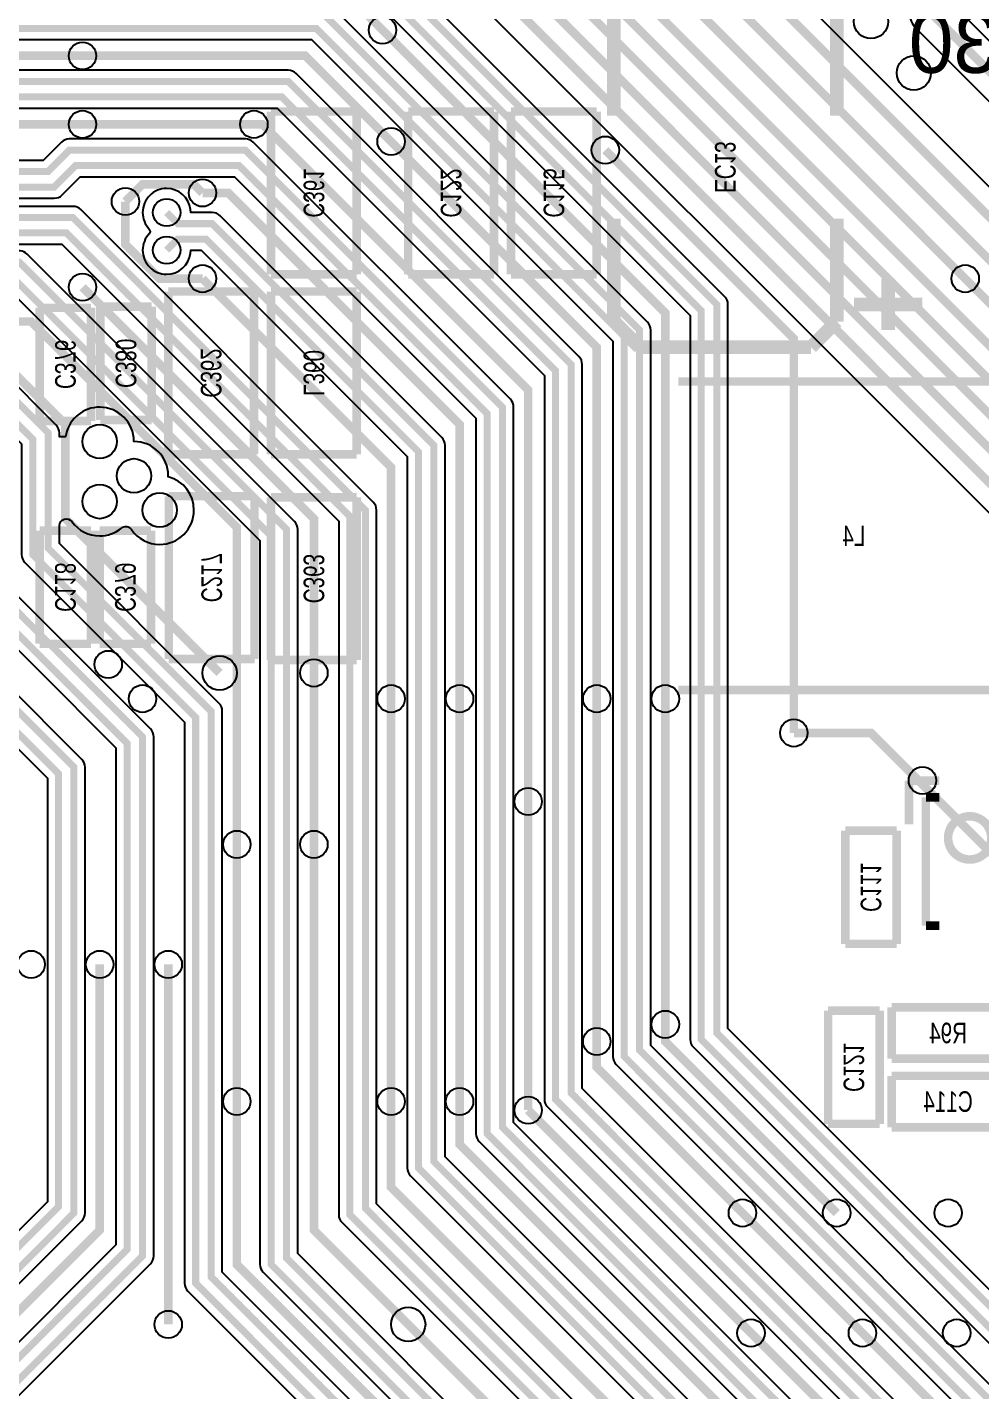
# Model space of a CAD drawing. Extents: x 208 to 378, y -7 to 113.
# Drawn here: x 264.36 to 278.49, y 47.4 to 67.61 of the extents above; entities that cross this region are included whole.
import ezdxf
from ezdxf.enums import TextEntityAlignment as Align

# ---------------------------------------------------------------- set-up
doc = ezdxf.new("R2010")
doc.units = 0
for name, color, linetype in [('ET_TOP', 80, 'CONTINUOUS'), ('PG_SILKSCREEN_BOTTOM', 142, 'CONTINUOUS'), ('RD_ASSEMBLY_BOTTOM', 212, 'CONTINUOUS'), ('RD_SILKSCREEN_BOTTOM', 33, 'CONTINUOUS'), ('VC_TOP', 43, 'CONTINUOUS')]:
    doc.layers.add(name, color=color, linetype=linetype)

msp = doc.modelspace()

# ---------------------------------------------------------------- linework, layer by layer
at = {"layer": 'ET_TOP'}
for points in [[(284.57779, 61.43879), (278.067008, 67.949572), (278.067008, 78.791562, 0.203215), (278.206708, 79.120492), (278.206708, 79.121, 1), (277.291292, 79.121), (277.291292, 79.120492, 0.203215), (277.430992, 78.791562), (277.430992, 67.818, 0.198912), (277.52421, 67.59321), (284.034992, 61.082428)], [(280.73858, 46.774608), (274.739608, 52.77358), (274.739608, 63.5, 0.198958), (274.691094, 63.617094), (269.255494, 69.052694, 0.198958)], [(280.48458, 45.631608), (273.596608, 52.51958), (273.596608, 63.119, 0.198958), (273.548094, 63.236094), (268.849094, 67.935094, 0.198958), (268.732, 67.983608), (263.50468, 67.983608, 0.198958), (263.387586, 67.935094), (262.427212, 66.97472), (261.763764, 66.97472, -0.667101), (261.692136, 67.147948), (261.991094, 67.446906), (263.085834, 68.541392), (268.975078, 68.541392), (274.179792, 63.336678), (274.179792, 52.610258, 0.198958), (274.228306, 52.493164), (280.458164, 46.263306, 0.198958)], [(279.84958, 44.615608), (272.580608, 51.88458), (272.580608, 62.611, 0.198958), (272.532094, 62.728094), (268.341094, 66.919094, 0.198958), (268.224, 66.967608), (263.922764, 66.967608, 0.198958), (263.80567, 66.919094), (263.218168, 66.331592), (262.626094, 66.331592), (262.626094, 66.415412), (262.656574, 66.428874, 0.09394), (262.707628, 66.463418), (263.667748, 67.423792), (268.568678, 67.423792), (273.036792, 62.955678), (273.036792, 52.356258, 0.198958), (273.085306, 52.239164), (280.204164, 45.120306, 0.198958)], [(279.46858, 43.472608), (271.564608, 51.37658), (271.564608, 61.976, 0.198958), (271.516094, 62.093094), (267.706094, 65.903094, 0.198958), (267.589, 65.951608), (264.979658, 65.951608, 0.198958), (264.862564, 65.903094), (264.592054, 65.632584), (259.96392, 65.632584), (259.947156, 65.649348, 0.069079), (259.910834, 65.67678), (259.884926, 65.691258), (259.884926, 65.771776), (263.38149, 65.771776, 0.198958), (263.498584, 65.82029), (264.085832, 66.407792), (268.060678, 66.407792), (272.020792, 62.447678), (272.020792, 51.721258, 0.198958), (272.069306, 51.604164), (279.569164, 44.104306, 0.198958)], [(276.316694, 43.391836), (269.532608, 50.175922), (269.532608, 60.452, 0.198958), (269.484094, 60.569094), (265.14933, 64.903858, 0.198958), (265.032236, 64.952372), (259.770626, 64.952372), (259.770626, 65.014856), (259.77596, 65.025524, 0.014932), (259.783326, 65.042034), (259.796534, 65.072768), (264.755376, 65.072768, 0.198958), (264.87247, 65.121282), (265.14298, 65.391792), (267.425678, 65.391792), (271.004792, 61.812678), (271.004792, 51.213258, 0.198958), (271.053306, 51.096164), (279.188164, 42.961306, 0.198958)], [(278.882094, 42.535094), (270.548608, 50.86858), (270.548608, 61.410342, 0.198958), (270.500094, 61.527436), (267.214604, 64.812926, 0.198958), (267.09751, 64.86144), (266.781534, 64.86144), (266.775946, 64.905636, 0.377792), (266.422632, 65.21704, 0.414214), (266.066524, 64.860932, 0.191561), (266.163806, 64.61633, -0.396451), (266.163806, 64.546734, 0.191561), (266.066524, 64.302132, 0.414214), (266.422632, 63.946024, 0.377792), (266.775946, 64.257428), (266.781534, 64.301624), (266.934188, 64.301624), (269.988792, 61.24702), (269.988792, 50.705258, 0.198958), (270.037306, 50.588164), (278.370792, 42.254678)], [(271.617694, 46.185836), (268.364208, 49.439322), (268.364208, 60.165742, 0.198958), (268.315694, 60.282836), (264.355072, 64.243458, 0.177433), (264.251694, 64.29121), (264.205212, 64.295274), (264.205212, 64.392556), (264.869168, 64.392556), (268.972792, 60.288678), (268.972792, 50.0126, 0.198958), (269.021306, 49.895506), (275.805392, 43.11142)], [(264.074656, 63.732156), (267.804392, 60.00242), (267.804392, 49.276, 0.198958), (267.852906, 49.158906), (271.106392, 45.90542)], [(270.373094, 46.033436), (267.246608, 49.159922), (267.246608, 57.473342, 0.198958), (267.198094, 57.590436), (264.833608, 59.954922), (264.833608, 60.22213, -0.728107), (265.017504, 60.281566, 0.240991), (265.43, 60.070492, 0.173033), (265.751818, 60.1853, -0.438747), (265.8999, 60.164218, 0.247237), (266.319, 59.943492, 0.414214), (266.827508, 60.452, 0.341968), (266.446254, 60.944252, 0.007744), (266.446508, 60.96, 0.413921), (265.938508, 61.468508, 0.413921), (265.43, 61.976508, 0.351061), (264.933938, 61.579252), (264.925048, 61.539628), (264.833608, 61.539628), (264.833608, 61.595, 0.198958), (264.785094, 61.712094), (263.134094, 63.363094, 0.198958)], [(262.776208, 45.88002), (266.182094, 49.285906, 0.198958), (266.230608, 49.403), (266.230608, 57.092342, 0.198958), (266.182094, 57.209436), (263.817608, 59.573922), (263.817608, 61.087, 0.198958), (263.769094, 61.204094), (262.40613, 62.567058, 0.198958), (262.289036, 62.615572), (260.902958, 62.615572, -0.667101), (260.83133, 62.7888), (260.894322, 62.851792), (262.853678, 62.851792), (264.273792, 61.431678), (264.273792, 59.7916, 0.198958), (264.322306, 59.674506), (266.686792, 57.31002), (266.686792, 48.9966, 0.198958), (266.735306, 48.879506), (269.861792, 45.75302)], [(260.109208, 46.318678), (264.150094, 50.359564, 0.198958), (264.198608, 50.476658), (264.198608, 56.261, 0.198958), (264.150094, 56.378094), (261.785608, 58.74258), (261.785608, 59.309, 0.198958), (261.737094, 59.426094), (261.16788, 59.995308, -0.599111), (261.219696, 60.166758, 0.147933), (261.34949, 60.236354), (261.708646, 60.59551, 0.107815), (261.76732, 60.686696, -0.546812), (261.934452, 60.723272), (262.292592, 60.364878), (262.292592, 58.909458, 0.198958), (262.341106, 58.792364), (264.654792, 56.478678), (264.654792, 50.201322), (260.740906, 46.287436, 0.198958)], [(263.306306, 59.293506), (265.670792, 56.92902), (265.670792, 49.566322), (262.264906, 46.160436, 0.198958)], [(261.252208, 46.00702), (265.166094, 49.920906, 0.198958), (265.214608, 50.038), (265.214608, 56.642, 0.198958), (265.166094, 56.759094), (262.852408, 59.07278)]]:
    msp.add_lwpolyline(points, format="xyb", dxfattribs=at)
for points, const_width in [([(277.749, 79.121), (277.749, 67.818), (284.353, 61.214), (284.353, 54.568344), (290.280344, 48.641), (294.64, 48.641), (299.974, 43.307), (299.974, 35.687), (298.958, 34.671)], 0.127), ([(270.637, 76.2508), (270.637, 71.501), (278.257, 63.881)], 0.127), ([(265.9888, 74.803), (266.4968, 74.295), (268.224, 74.295), (268.478, 74.041), (268.478, 73.025), (281.051, 60.452), (281.051, 55.245254), (289.179254, 47.117), (293.74846, 47.117), (298.323, 42.54246), (298.323, 33.782), (298.831, 33.274), (298.831, 30.988), (300.736, 29.083), (300.863, 29.083)], 0.127), ([(301.117, 28.321), (300.863, 28.321), (298.577, 30.607), (298.577, 33.147), (298.00042, 33.72358), (298.00042, 42.427144), (297.942, 42.485564), (297.942, 42.486072), (293.565072, 46.863), (289.073844, 46.863), (280.797, 55.139844), (280.797, 55.140098), (280.67, 55.267098), (280.67, 60.325), (267.716, 73.279), (266.573, 73.279), (266.065, 73.787), (265.9888, 73.787)], 0.127), ([(265.9888, 72.771), (266.4968, 72.263), (268.224, 72.263), (280.289, 60.198), (280.289, 55.288688), (280.543, 55.034688), (280.543, 55.034434), (288.968434, 46.609), (293.459662, 46.609), (297.688, 42.380662), (297.688, 33.655), (298.323, 33.02), (298.323, 30.353), (301.1805, 27.4955), (301.3075, 27.4955)], 0.127), ([(304.673, 25.4762), (303.6062, 26.543), (301.625, 26.543), (298.069, 30.099), (298.069, 32.766), (297.434, 33.401), (297.434, 42.275252), (293.354252, 46.355), (288.863024, 46.355), (280.289, 54.929024), (280.289, 54.929278), (279.908, 55.310278), (279.908, 60.071), (269.24, 70.739), (268.224, 70.739), (267.716, 71.247), (266.573, 71.247), (266.065, 71.755), (265.9888, 71.755)], 0.127), ([(265.9888, 70.739), (266.4968, 70.231), (269.24, 70.231), (279.527, 59.944), (279.527, 55.245), (288.671, 46.101), (293.248842, 46.101), (297.18, 42.169842), (297.18, 33.274), (297.815, 32.639), (297.815, 29.845), (301.498, 26.162), (301.7012, 26.162), (302.387, 25.4762)], 0.127), ([(272.415, 70.358), (281.94, 60.833), (281.94, 55.88), (289.941, 47.879), (294.259, 47.879), (299.339, 42.799), (299.339, 36.576), (298.958, 36.195)], 0.127), ([(273.431, 69.977), (282.321, 61.087), (282.321, 56.007), (290.068, 48.26), (294.386, 48.26), (299.593, 43.053), (299.593, 36.068), (298.958, 35.433)], 0.127), ([(295.783, 40.605964), (295.783, 42.233342), (293.845742, 44.1706), (290.797742, 44.1706), (289.654742, 45.3136), (287.9344, 45.3136), (286.639, 46.609), (280.67, 46.609), (274.574, 52.705), (274.574, 63.5), (269.1384, 68.9356), (262.922512, 68.9356), (261.550658, 67.564), (261.399274, 67.41287), (259.908294, 67.41287), (259.899912, 67.420998), (258.515612, 67.420998), (258.204716, 67.110102), (258.204462, 67.110102)], 0.10414), ([(280.575258, 46.3804), (274.3454, 52.610258), (274.3454, 63.405258), (269.043658, 68.707), (263.017254, 68.707), (261.874, 67.564), (261.48411, 67.17411), (258.91871, 67.17411), (258.854702, 67.110102)], 0.10414), ([(269.621, 67.564), (268.986, 68.199), (265.176, 68.199)], 0.127), ([(293.243, 40.605964), (293.243, 42.233342), (292.550342, 42.926), (289.941, 42.926), (288.6964, 44.1706), (287.495742, 44.1706), (286.200342, 45.466), (280.416, 45.466), (273.431, 52.451), (273.431, 63.119), (268.732, 67.818), (263.50468, 67.818), (262.495792, 66.809112), (259.95757, 66.809112), (259.956808, 66.809874), (259.81152, 66.809874), (259.809996, 66.811398), (259.205984, 66.811398), (258.854702, 66.460116)], 0.10414), ([(280.321258, 45.2374), (273.2024, 52.356258), (273.2024, 63.024258), (268.637258, 67.5894), (263.599168, 67.5894), (262.590534, 66.580512), (259.944616, 66.580512), (259.943854, 66.580004), (259.624322, 66.580004), (259.504688, 66.460116)], 0.10414), ([(273.812, 57.658), (273.812, 63.373), (269.621, 67.564)], 0.127), ([(263.093708, 66.552318), (263.72439, 67.183), (265.176, 67.183)], 0.127), ([(265.176, 67.183), (268.478, 67.183), (269.748, 65.913)], 0.127), ([(289.052, 40.605964), (289.052, 42.233342), (288.257742, 43.0276), (286.987742, 43.0276), (285.565342, 44.45), (279.781, 44.45), (272.415, 51.816), (272.415, 62.611), (268.224, 66.802), (263.922764, 66.802), (263.286748, 66.165984), (259.988304, 66.165984), (259.979668, 66.174366), (259.95884, 66.153284), (258.54787, 66.153284), (258.204716, 65.81013), (258.204462, 65.81013)], 0.10414), ([(287.782, 40.605964), (287.782, 41.656), (287.909, 41.783), (288.71926, 41.783), (288.8234, 41.88714), (288.8234, 42.1386), (288.163, 42.799), (287.931098, 42.799), (287.677098, 42.545), (287.468818, 42.545), (287.214818, 42.799), (286.893, 42.799), (285.4706, 44.2214), (279.686258, 44.2214), (272.1864, 51.721258), (272.1864, 62.516258), (268.129258, 66.5734), (264.017252, 66.5734), (263.38149, 65.937384), (258.981956, 65.937384), (258.854702, 65.81013)], 0.10414), ([(265.176, 66.167), (264.131806, 66.167), (263.87171, 65.906904)], 0.127), ([(265.176, 66.167), (267.716, 66.167)], 0.127), ([(271.78, 56.134), (271.78, 62.23), (267.843, 66.167), (267.716, 66.167)], 0.127), ([(269.748, 65.913), (272.796, 62.865), (272.796, 57.658)], 0.127), ([(286.512, 40.605964), (286.512, 41.7576), (286.4739, 41.7957), (286.4739, 41.890442), (285.057342, 43.307), (279.4, 43.307), (271.399, 51.308), (271.399, 61.976), (267.589, 65.786), (264.979658, 65.786), (264.660634, 65.466976), (259.895086, 65.466976), (259.829808, 65.532508), (259.226812, 65.532508), (258.854702, 65.160144)], 0.10414), ([(272.923, 65.786), (275.717, 62.992), (275.717, 57.15)], 0.127), ([(285.242, 40.605964), (285.242, 41.656), (285.369, 41.783), (285.75, 41.783), (285.91764, 41.61536), (286.06496, 41.61536), (286.17164, 41.72204), (286.17164, 41.86936), (285.529274, 42.511726), (285.275274, 42.511726), (285.107634, 42.679366), (285.107634, 42.933366), (284.9626, 43.0784), (279.305258, 43.0784), (271.1704, 51.213258), (271.1704, 61.881258), (267.494258, 65.5574), (265.0744, 65.5574), (264.755376, 65.238376), (259.58292, 65.238376), (259.504688, 65.160144)], 0.10414), ([(266.954, 65.151), (266.827, 65.278), (266.065, 65.278), (265.811, 65.024)], 0.127), ([(265.811, 65.024), (265.811, 64.389), (266.319, 63.881), (266.954, 63.881)], 0.127), ([(266.954, 65.151), (267.335, 65.151), (270.764, 61.722), (270.764, 57.658)], 0.127), ([(279.527, 40.605964), (279.527, 41.656), (279.4, 41.783), (279.146, 41.783), (278.765, 42.164), (278.765, 42.418), (270.383, 50.8), (270.383, 61.410342), (267.09751, 64.695832), (266.587732, 64.695832), (266.422632, 64.860932)], 0.10414), ([(276.987, 40.605964), (276.987, 41.545002), (276.749002, 41.783), (276.30374, 41.783), (276.1996, 41.88714), (276.1996, 43.274742), (269.367, 50.107342), (269.367, 60.452), (265.032236, 64.786764), (259.78104, 64.786764), (259.504688, 64.510158)], 0.10414), ([(275.717, 40.605964), (275.717, 41.275), (275.971, 41.529), (275.971, 43.18), (269.1384, 50.0126), (269.1384, 60.357258), (264.937748, 64.558164), (259.987542, 64.558164), (259.882894, 64.453262), (259.628894, 64.199262), (259.165344, 64.199262), (258.854702, 64.510158)], 0.10414), ([(266.422632, 64.302132), (266.587732, 64.467232), (267.002768, 64.467232), (270.1544, 61.3156), (270.1544, 50.705258), (278.5364, 42.323258), (278.5364, 41.5544), (278.257, 41.275), (278.257, 40.605964)], 0.10414), ([(272.288, 40.605964), (272.288, 41.656), (272.161, 41.783), (271.653, 41.783), (271.5006, 41.9354), (271.5006, 46.068742), (268.1986, 49.370742), (268.1986, 60.165742), (264.237978, 64.126364), (260.272022, 64.126364), (260.128258, 63.9826), (259.106924, 63.9826), (258.979924, 63.8556), (258.975352, 63.860172), (258.854702, 63.860172), (258.854702, 63.859918)], 0.10414), ([(271.018, 40.605964), (271.018, 41.275), (271.272, 41.529), (271.272, 45.974), (267.97, 49.276), (267.97, 60.071), (264.143236, 63.897764), (260.366764, 63.897764), (260.223, 63.754), (259.201412, 63.754), (258.973828, 63.526416), (258.538218, 63.526416), (258.204716, 63.860172), (258.204462, 63.859918)], 0.10414), ([(266.954, 63.881), (269.748, 61.087), (269.748, 57.658)], 0.127), ([(278.257, 63.881), (281.432, 60.706), (281.432, 55.626), (283.591, 53.467)], 0.127), ([(265.176, 63.754), (268.605, 60.325), (268.605, 58.039)], 0.127), ([(268.478, 40.605964), (268.478, 41.275), (268.5034, 41.3004), (268.5034, 43.147742), (270.0274, 44.671742), (270.0274, 45.8216), (266.8524, 48.9966), (266.8524, 57.3786), (264.4394, 59.7916), (264.4394, 61.500258), (262.922258, 63.0174), (260.825742, 63.0174), (260.571742, 62.7634), (259.936742, 62.7634), (259.83057, 62.657228), (259.287772, 62.657228), (259.078984, 62.866016), (258.548632, 62.866016), (258.204716, 63.210186), (258.204462, 63.209932)], 0.10414), ([(269.748, 40.605964), (269.748, 41.275), (268.732, 42.291), (268.732, 43.053), (270.256, 44.577), (270.256, 45.916342), (267.081, 49.091342), (267.081, 57.473342), (264.668, 59.886342), (264.668, 61.595), (263.017, 63.246), (260.731, 63.246), (260.477, 62.992), (259.842, 62.992), (259.735828, 62.885828), (259.382514, 62.885828), (259.173726, 63.094616), (258.970018, 63.094616), (258.854702, 63.210186), (258.854702, 63.209932)], 0.10414), ([(263.652, 63.246), (263.652, 62.992), (264.922, 61.722)], 0.127), ([(263.652, 63.246), (264.414, 63.246), (267.462, 60.198), (267.462, 55.499)], 0.127), ([(263.017, 40.859964), (263.017, 41.529), (263.271, 41.783), (263.271, 43.688), (262.382, 44.577), (262.382, 46.043342), (265.8364, 49.497742), (265.8364, 56.9976), (263.4234, 59.4106), (263.4234, 60.992258), (262.194548, 62.221364), (258.964684, 62.221364), (258.955032, 62.231016), (258.533646, 62.231016), (258.204716, 62.5602), (258.204462, 62.559946)], 0.10414), ([(264.287, 40.859964), (264.287, 41.529), (263.7663, 42.0497), (263.60374, 42.0497), (263.4996, 42.15384), (263.4996, 43.782742), (262.6106, 44.671742), (262.6106, 45.9486), (266.065, 49.403), (266.065, 57.092342), (263.652, 59.505342), (263.652, 61.087), (262.289036, 62.449964), (258.964684, 62.449964), (258.854702, 62.5602), (258.854702, 62.559946)], 0.10414), ([(260.477, 40.859964), (260.477, 41.529), (260.858, 41.91), (260.858, 46.170342), (264.8204, 50.132742), (264.8204, 56.547258), (262.4582, 58.909458), (262.4582, 60.433458), (261.423658, 61.468), (260.477, 61.468), (260.223, 61.214), (259.188712, 61.214), (258.807458, 61.595), (258.519676, 61.595), (258.204716, 61.90996), (258.204462, 61.90996)], 0.10414), ([(261.747, 40.859964), (261.747, 41.91), (261.62, 42.037), (261.19074, 42.037), (261.0866, 42.14114), (261.0866, 46.0756), (265.049, 50.038), (265.049, 56.642), (262.6868, 59.0042), (262.6868, 60.5282), (261.5184, 61.6966), (260.382258, 61.6966), (260.128258, 61.4426), (259.322062, 61.4426), (258.854702, 61.90996)], 0.10414), ([(264.922, 61.722), (264.922, 60.325), (267.208, 58.039)], 0.127), ([(268.605, 58.039), (268.605, 55.499)], 0.127), ([(269.748, 51.689), (269.748, 57.658)], 0.127), ([(270.764, 51.689), (270.764, 57.658)], 0.127), ([(272.796, 57.658), (272.796, 52.578)], 0.127), ([(273.812, 52.832), (273.812, 57.658)], 0.127), ([(275.717, 57.15), (276.86, 57.15), (281.432, 52.578)], 0.127), ([(271.78, 51.562), (271.78, 56.134)], 0.127), ([(267.462, 51.689), (267.462, 55.499)], 0.127), ([(270.002, 48.387), (268.605, 49.784), (268.605, 55.499)], 0.127), ([(263.906, 48.26), (265.43, 49.784), (265.43, 53.721)], 0.127), ([(266.446, 53.721), (266.446, 48.387)], 0.127), ([(276.352, 50.038), (273.812, 52.578), (273.812, 52.832)], 0.127), ([(274.955, 50.038), (272.796, 52.197), (272.796, 52.578)], 0.127), ([(270.764, 45.593), (270.764, 45.974), (267.462, 49.276), (267.462, 51.689)], 0.127), ([(274.5105, 45.6565), (269.748, 50.419), (269.748, 51.689)], 0.127), ([(276.1615, 45.6565), (270.764, 51.054), (270.764, 51.689)], 0.127), ([(271.78, 51.562), (275.082, 48.26)], 0.127), ([(276.733, 48.26), (274.955, 50.038)], 0.127), ([(270.002, 48.387), (272.415, 45.974), (272.415, 45.593)], 0.127), ([(277.6855, 45.6565), (275.082, 48.26)], 0.127), ([(276.733, 48.26), (280.162, 44.831), (285.877, 44.831), (287.274, 43.434), (288.544, 43.434), (289.56, 42.418)], 0.127)]:
    msp.add_lwpolyline(points, dxfattribs=dict(at, const_width=const_width))
for points in [[(269.108428, 69.912992), (279.208992, 59.812428)], [(282.54579, 61.31179), (273.888962, 69.968364)]]:
    msp.add_lwpolyline(points, dxfattribs=at)
at = {"layer": 'PG_SILKSCREEN_BOTTOM'}
for points, const_width in [([(273.05, 68.199), (273.05, 66.294)], 0.2032), ([(276.352, 66.294), (276.352, 68.199)], 0.2032), ([(267.97, 66.3575), (267.97, 63.9445)], 0.127), ([(269.24, 66.3575), (267.97, 66.3575)], 0.127), ([(269.24, 63.9445), (269.24, 66.3575)], 0.127), ([(270.002, 66.3575), (270.002, 63.9445)], 0.127), ([(271.272, 66.3575), (270.002, 66.3575)], 0.127), ([(271.272, 63.9445), (271.272, 66.3575)], 0.127), ([(271.526, 66.3575), (271.526, 63.9445)], 0.127), ([(272.796, 66.3575), (271.526, 66.3575)], 0.127), ([(272.796, 63.9445), (272.796, 66.3575)], 0.127), ([(273.05, 63.246), (273.05, 64.77)], 0.2032), ([(276.352, 64.77), (276.352, 63.246)], 0.2032), ([(267.97, 63.9445), (269.24, 63.9445)], 0.127), ([(270.002, 63.9445), (271.272, 63.9445)], 0.127), ([(271.526, 63.9445), (272.796, 63.9445)], 0.127), ([(277.114, 63.881), (277.114, 63.119)], 0.2032), ([(266.446, 63.6905), (266.446, 61.2775)], 0.127), ([(267.716, 63.6905), (266.446, 63.6905)], 0.127), ([(267.716, 61.2775), (267.716, 63.6905)], 0.127), ([(267.97, 63.6905), (267.97, 61.2775)], 0.127), ([(269.24, 63.6905), (267.97, 63.6905)], 0.127), ([(269.24, 61.2775), (269.24, 63.6905)], 0.127), ([(264.541, 61.7728), (264.541, 63.4492)], 0.127), ([(264.541, 63.4492), (265.303, 63.4492)], 0.127), ([(265.303, 63.4492), (265.303, 61.7728)], 0.127), ([(265.438636, 61.788294), (265.438636, 63.464694)], 0.127), ([(265.438636, 63.464694), (266.200636, 63.464694)], 0.127), ([(266.200636, 63.464694), (266.200636, 61.788294)], 0.127), ([(277.622, 63.5), (276.606, 63.5)], 0.2032), ([(273.431, 62.865), (273.05, 63.246)], 0.2032), ([(276.352, 63.246), (275.971, 62.865)], 0.2032), ([(275.971, 62.865), (273.431, 62.865)], 0.2032), ([(279.205944, 62.357), (274.006056, 62.357)], 0.127), ([(265.303, 61.7728), (264.541, 61.7728)], 0.127), ([(266.200636, 61.788294), (265.438636, 61.788294)], 0.127), ([(266.446, 61.2775), (267.716, 61.2775)], 0.127), ([(267.97, 61.2775), (269.24, 61.2775)], 0.127), ([(267.724636, 60.657994), (266.454636, 60.657994)], 0.127), ([(266.454636, 60.657994), (266.454636, 58.244994)], 0.127), ([(267.724636, 58.244994), (267.724636, 60.657994)], 0.127), ([(269.24, 60.6425), (267.97, 60.6425)], 0.127), ([(267.97, 60.6425), (267.97, 58.2295)], 0.127), ([(269.24, 58.2295), (269.24, 60.6425)], 0.127), ([(264.541, 60.1472), (265.303, 60.1472)], 0.127), ([(264.541, 58.4708), (264.541, 60.1472)], 0.127), ([(265.303, 60.1472), (265.303, 58.4708)], 0.127), ([(265.43, 60.1472), (266.192, 60.1472)], 0.127), ([(265.43, 58.4708), (265.43, 60.1472)], 0.127), ([(266.192, 60.1472), (266.192, 58.4708)], 0.127), ([(265.303, 58.4708), (264.541, 58.4708)], 0.127), ([(266.192, 58.4708), (265.43, 58.4708)], 0.127), ([(266.454636, 58.244994), (267.724636, 58.244994)], 0.127), ([(267.97, 58.2295), (269.24, 58.2295)], 0.127), ([(279.205944, 57.785), (274.006056, 57.785)], 0.127), ([(277.872952, 56.444896), (277.422864, 56.444896)], 0.127), ([(277.422864, 56.444896), (277.422864, 55.79491)], 0.127), ([(277.673054, 54.29504), (277.673054, 56.19496)], 0.127), ([(277.673054, 56.19496), (277.872952, 56.19496)], 0.127), ([(276.479, 54.0258), (276.479, 55.7022)], 0.127), ([(276.479, 55.7022), (277.241, 55.7022)], 0.127), ([(277.241, 55.7022), (277.241, 54.0258)], 0.127), ([(277.872952, 54.29504), (277.673054, 54.29504)], 0.127), ([(277.241, 54.0258), (276.479, 54.0258)], 0.127), ([(277.1648, 53.086), (278.8412, 53.086)], 0.127), ([(277.1648, 52.324), (277.1648, 53.086)], 0.127), ([(276.225, 53.0352), (276.987, 53.0352)], 0.127), ([(276.225, 51.3588), (276.225, 53.0352)], 0.127), ([(276.987, 53.0352), (276.987, 51.3588)], 0.127), ([(278.8412, 52.324), (277.1648, 52.324)], 0.127), ([(277.1648, 52.07), (278.8412, 52.07)], 0.127), ([(277.1648, 51.308), (277.1648, 52.07)], 0.127), ([(276.987, 51.3588), (276.225, 51.3588)], 0.127), ([(278.8412, 51.308), (277.1648, 51.308)], 0.127)]:
    msp.add_lwpolyline(points, dxfattribs=dict(at, const_width=const_width))
at = {"layer": 'PG_SILKSCREEN_BOTTOM', "const_width": 0.127}
msp.add_lwpolyline([(278.64308, 55.595012, 0.999963), (278.003, 55.595012, 1.000037), (278.64308, 55.595012)], format="xyb", dxfattribs=at)
at = {"layer": 'VC_TOP'}
for centre, radius in [((276.86, 67.691), 0.254), ((269.621, 67.564), 0.2032), ((265.176, 67.183), 0.2032), ((277.495, 66.929), 0.254), ((265.176, 66.167), 0.2032), ((267.716, 66.167), 0.2032), ((269.748, 65.913), 0.2032), ((272.923, 65.786), 0.2032), ((266.954, 65.151), 0.2032), ((265.811, 65.024), 0.2032), ((266.422632, 64.860932), 0.2032), ((266.422632, 64.302132), 0.2032), ((266.954, 63.881), 0.2032), ((278.257, 63.881), 0.2032), ((265.176, 63.754), 0.2032), ((265.43, 61.468), 0.254), ((265.938, 60.96), 0.254), ((265.43, 60.579), 0.254), ((266.319, 60.452), 0.254), ((265.557, 58.166), 0.2032), ((267.208, 58.039), 0.254), ((268.605, 58.039), 0.2032), ((266.065, 57.658), 0.2032), ((269.748, 57.658), 0.2032), ((270.764, 57.658), 0.2032), ((272.796, 57.658), 0.2032), ((273.812, 57.658), 0.2032), ((275.717, 57.15), 0.2032), ((277.622, 56.444896), 0.2032), ((271.78, 56.134), 0.2032), ((267.462, 55.499), 0.2032), ((268.605, 55.499), 0.2032), ((264.414, 53.721), 0.2032), ((265.43, 53.721), 0.2032), ((266.446, 53.721), 0.2032), ((273.812, 52.832), 0.2032), ((272.796, 52.578), 0.2032), ((267.462, 51.689), 0.2032), ((269.748, 51.689), 0.2032), ((270.764, 51.689), 0.2032), ((271.78, 51.562), 0.2032), ((274.955, 50.038), 0.2032), ((276.352, 50.038), 0.2032), ((278.003, 50.038), 0.2032), ((266.446, 48.387), 0.2032), ((270.002, 48.387), 0.254), ((275.082, 48.26), 0.2032), ((276.733, 48.26), 0.2032), ((278.13, 48.26), 0.2032)]:
    msp.add_circle(centre, radius, dxfattribs=at)

# ---------------------------------------------------------------- texts
at = {"layer": 'RD_ASSEMBLY_BOTTOM', "text_generation_flag": 2, "width": 0.75}
for s, p in [('EC13', (274.5486, 65.532)), ('C361', (268.4526, 65.151)), ('C122', (270.4846, 65.151)), ('C115', (272.0086, 65.151)), ('C376', (264.7696, 62.611)), ('C380', (265.667236, 62.626494)), ('C362', (266.9286, 62.484)), ('L360', (268.4526, 62.484)), ('C217', (266.937236, 59.451494)), ('C118', (264.7696, 59.309)), ('C379', (265.6586, 59.309)), ('C363', (268.4526, 59.436)), ('C111', (276.7076, 54.864)), ('C121', (276.4536, 52.197))]:
    msp.add_text(s, height=0.3048, rotation=270, dxfattribs=at).set_placement(p, align=Align.CENTER)
for s, p in [('L4', (276.606, 59.9186)), ('R94', (278.003, 52.5526)), ('C114', (278.003, 51.5366))]:
    msp.add_text(s, height=0.3048, dxfattribs=at).set_placement(p, align=Align.CENTER)
at = {"layer": 'RD_SILKSCREEN_BOTTOM', "text_generation_flag": 2}
msp.add_text('U1330', height=0.889, dxfattribs=at).set_placement((280.924, 66.929))

doc.saveas('drawing.dxf')
